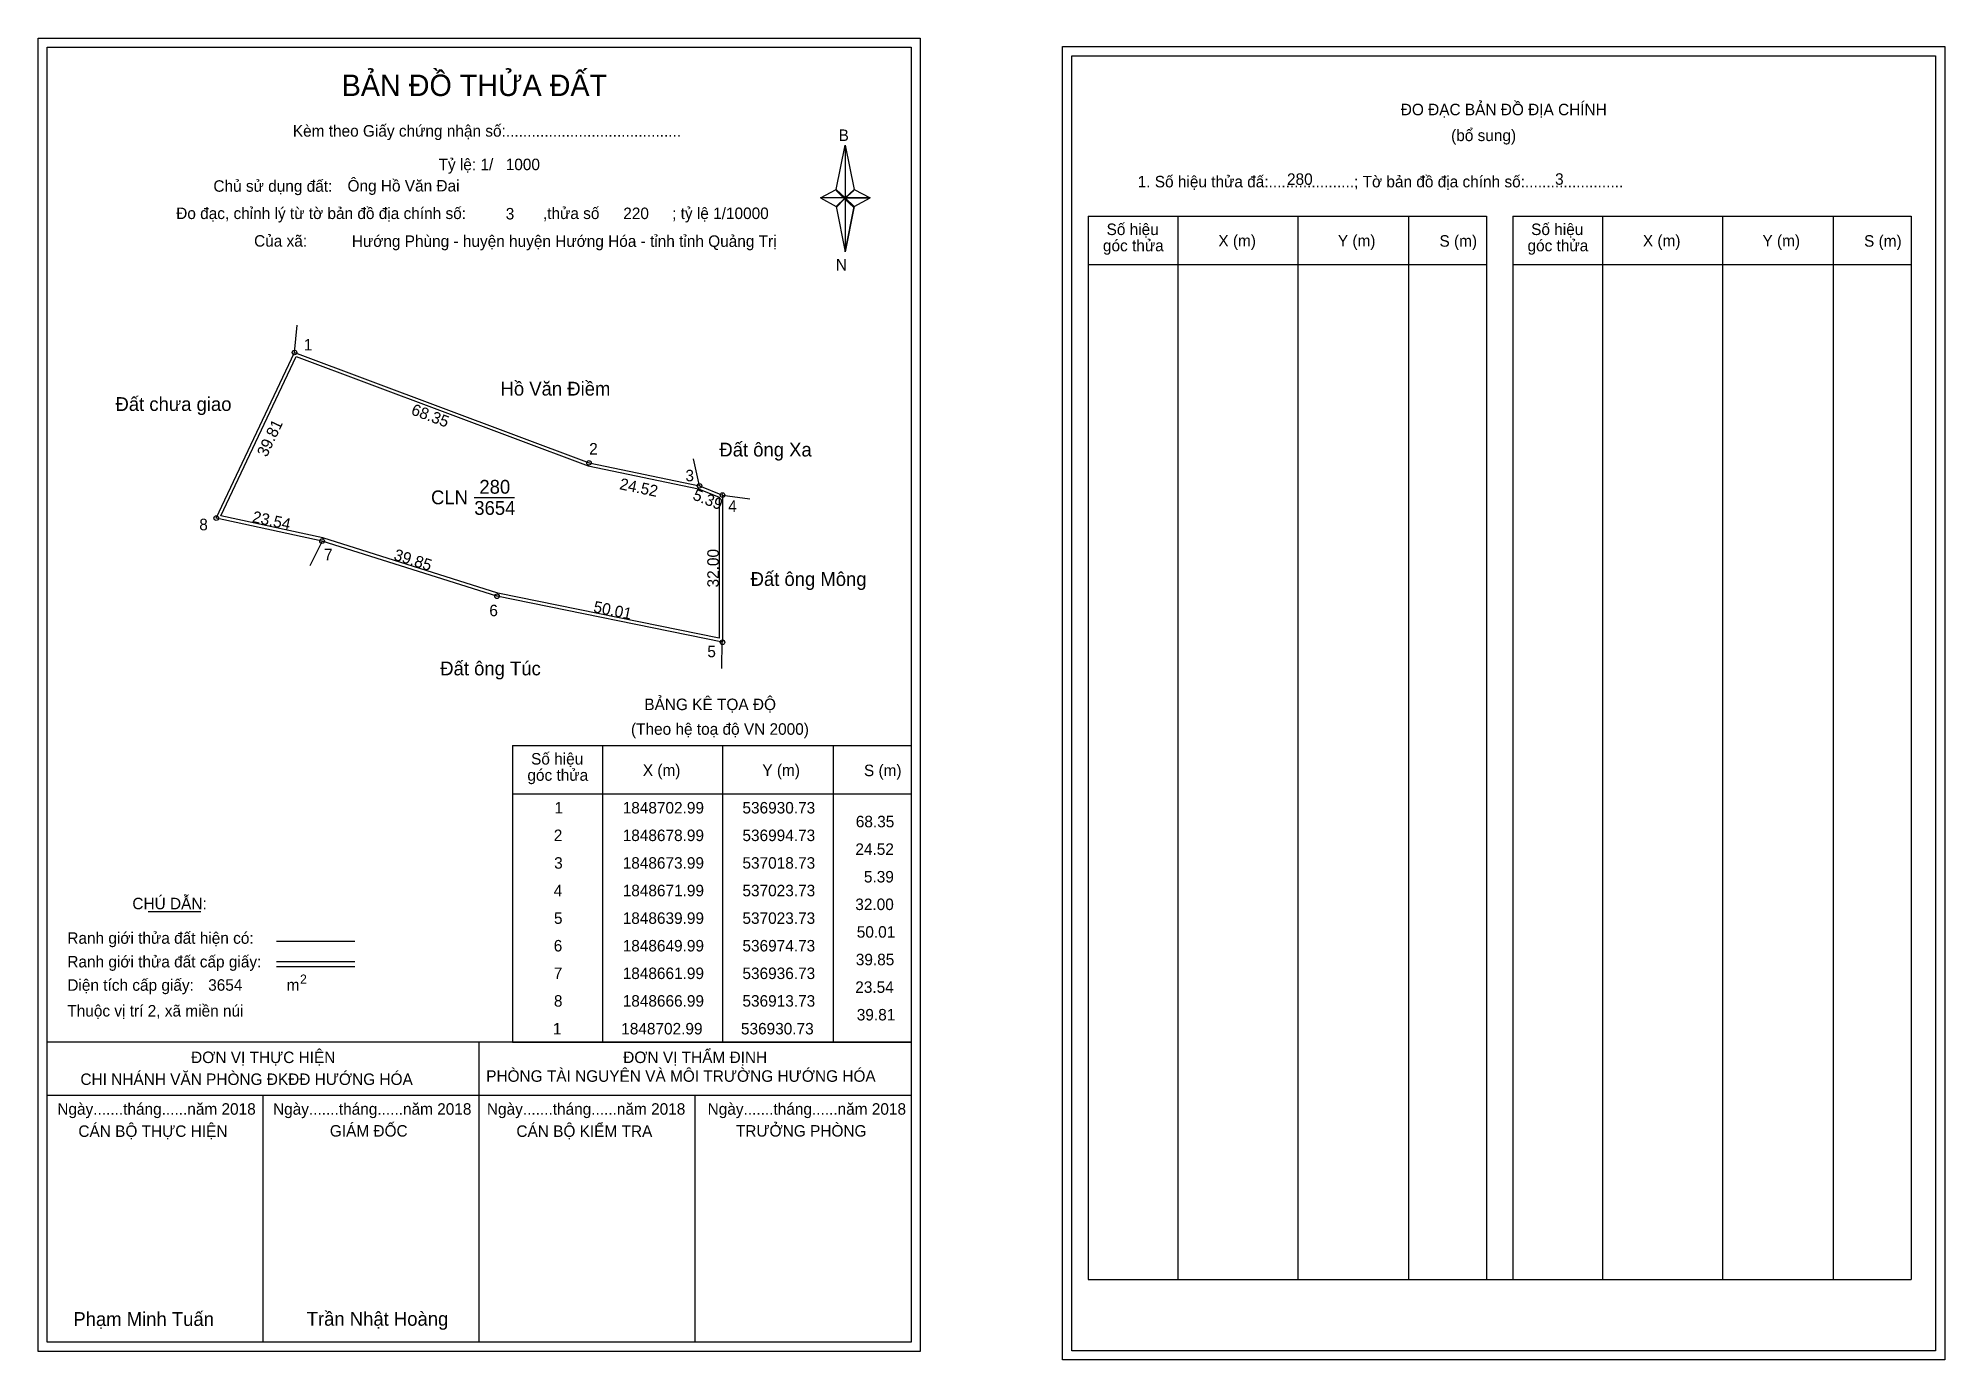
# Model space of a CAD drawing. Extents: x 536875 to 537289, y 1848484 to 1848771.
import ezdxf

# ---------------------------------------------------------------- set-up
doc = ezdxf.new("R2010")
doc.units = 0
for name, color, linetype in [('Level 1', 7, 'Continuous'), ('Level 10', 7, 'Continuous'), ('Level 11', 7, 'Continuous'), ('Level 13', 7, 'Continuous'), ('Level 27', 7, 'Continuous'), ('Level 3', 7, 'Continuous'), ('Level 36', 7, 'Continuous'), ('Level 49', 7, 'Continuous'), ('Level 53', 7, 'Continuous'), ('Level 55', 7, 'Continuous'), ('Level 6', 7, 'Continuous'), ('Level 63', 7, 'Continuous'), ('Level 9', 7, 'Continuous')]:
    doc.layers.add(name, color=color, linetype=linetype)

msp = doc.modelspace()

# ---------------------------------------------------------------- linework, layer by layer
at = {"layer": 'Level 1'}
for p, q in [((536877.03, 1848769.35), (536877.03, 1848769.35)), ((537099.65, 1848767.52), (537099.65, 1848767.52)), ((537048.45, 1848738.47), (537050.42, 1848748.11)), ((537048.45, 1848738.47), (537050.42, 1848748.11)), ((537050.42, 1848748.11), (537050.42, 1848736.59)), ((537050.42, 1848748.11), (537052.38, 1848738.47)), ((537050.42, 1848748.11), (537050.42, 1848736.59)), ((537045, 1848736.59), (537048.45, 1848738.47)), ((537045, 1848736.59), (537048.45, 1848734.75)), ((537050.42, 1848736.59), (537045, 1848736.59)), ((537048.45, 1848738.47), (537050.42, 1848736.59)), ((537050.42, 1848736.59), (537048.45, 1848738.47)), ((537050.27, 1848736.37), (537048.45, 1848738.25)), ((537050.42, 1848736.59), (537048.45, 1848734.75)), ((537048.45, 1848734.75), (537050.42, 1848736.59)), ((537050.27, 1848736.37), (537048.45, 1848734.53)), ((537048.45, 1848734.53), (537050.27, 1848736.37)), ((537048.45, 1848734.75), (537050.42, 1848724.89)), ((537052.24, 1848738.25), (537050.27, 1848736.37)), ((537050.27, 1848736.37), (537052.24, 1848738.25)), ((537052.24, 1848734.53), (537050.27, 1848736.37)), ((537052.38, 1848738.47), (537050.42, 1848736.59)), ((537050.42, 1848736.59), (537052.38, 1848738.47)), ((537050.42, 1848736.59), (537050.42, 1848724.89)), ((537050.42, 1848736.59), (537055.83, 1848736.59)), ((537050.42, 1848736.59), (537052.38, 1848734.75)), ((537055.83, 1848736.59), (537050.42, 1848736.59)), ((537050.42, 1848736.59), (537050.42, 1848724.89)), ((537052.38, 1848734.75), (537050.42, 1848736.59)), ((537052.38, 1848734.75), (537050.42, 1848724.89)), ((537050.42, 1848724.89), (537052.38, 1848734.75)), ((537052.38, 1848738.47), (537055.83, 1848736.59)), ((537052.38, 1848734.75), (537055.83, 1848736.59)), ((537103.18, 1848732.66), (537189.78, 1848732.66)), ((537122.77, 1848501.4), (537122.77, 1848732.66)), ((537148.84, 1848501.4), (537148.84, 1848732.66)), ((537172.81, 1848732.66), (537172.81, 1848501.4)), ((537189.78, 1848732.66), (537189.78, 1848501.4)), ((537195.44, 1848732.66), (537282.04, 1848732.66)), ((537215.03, 1848501.4), (537215.03, 1848732.66)), ((537241.1, 1848501.4), (537241.1, 1848732.66)), ((537265.07, 1848732.66), (537265.07, 1848501.4)), ((537282.04, 1848732.66), (537282.04, 1848501.4)), ((537103.18, 1848722.13), (537189.78, 1848722.13)), ((537195.44, 1848722.13), (537282.04, 1848722.13)), ((536978.12, 1848617.53), (537064.72, 1848617.53)), ((536997.71, 1848553), (536997.71, 1848617.53)), ((537023.78, 1848553), (537023.78, 1848617.53)), ((537047.75, 1848617.53), (537047.75, 1848553)), ((536978.12, 1848607), (537064.72, 1848607)), ((536898.94, 1848581.42), (536910.35, 1848581.42)), ((536926.81, 1848575.01), (536943.82, 1848575.01)), ((536926.81, 1848570.57), (536943.82, 1848570.57)), ((536926.81, 1848569.47), (536943.82, 1848569.47)), ((536983.85, 1848553), (536877.02, 1848553)), ((537064.72, 1848553), (536959.88, 1848553)), ((536970.87, 1848487.78), (536970.87, 1848553)), ((536978.12, 1848553), (537064.72, 1848553)), ((537064.72, 1848541.45), (536877.02, 1848541.45)), ((536923.95, 1848487.78), (536923.95, 1848541.45)), ((537017.8, 1848487.78), (537017.8, 1848541.45)), ((537103.18, 1848501.4), (537282.04, 1848501.4)), ((537064.72, 1848487.78), (537064.72, 1848487.78)), ((537287.35, 1848485.94), (537287.35, 1848485.94))]:
    msp.add_line(p, q, dxfattribs=at)
at = {"layer": 'Level 10'}
for p, q in [((536913.73, 1848666.99), (536930.73, 1848702.99)), ((536914.74, 1848667.49), (536931.09, 1848702.11)), ((536930.73, 1848702.99), (536994.73, 1848678.99)), ((536931.09, 1848702.11), (536994.53, 1848678.32)), ((536994.53, 1848678.32), (537018.53, 1848673.32)), ((536994.73, 1848678.99), (537018.73, 1848673.99)), ((537018.53, 1848673.32), (537023.03, 1848671.52)), ((537018.73, 1848673.99), (537023.73, 1848671.99)), ((537023.03, 1848671.52), (537023.03, 1848640.85)), ((537023.73, 1848671.99), (537023.73, 1848639.99)), ((536936.73, 1848661.99), (536913.73, 1848666.99)), ((536936.91, 1848662.67), (536914.74, 1848667.49)), ((536974.73, 1848649.99), (536936.73, 1848661.99)), ((536974.91, 1848650.67), (536936.91, 1848662.67)), ((537023.73, 1848639.99), (536974.73, 1848649.99)), ((537023.03, 1848640.85), (536974.91, 1848650.67))]:
    msp.add_line(p, q, dxfattribs=at)
at = {"layer": 'Level 11'}
for centre in [(536930.73, 1848702.99), (536994.73, 1848678.99), (537018.73, 1848673.99), (537018.73, 1848673.99), (537023.73, 1848671.99), (536913.73, 1848666.99), (536936.73, 1848661.99), (536974.73, 1848649.99), (537023.73, 1848639.99)]:
    msp.add_circle(centre, 0.5, dxfattribs=at)
at = {"layer": 'Level 27'}
for p, q in [((536930.73, 1848702.99), (536931.3, 1848708.96)), ((537018.73, 1848673.99), (537017.43, 1848679.85)), ((537023.73, 1848671.99), (537029.67, 1848671.16)), ((536936.73, 1848661.99), (536934.09, 1848656.6)), ((537023.56, 1848640.25), (537023.5, 1848634.25))]:
    msp.add_line(p, q, dxfattribs=at)
at = {"layer": 'Level 3'}
for p, q in [((537103.18, 1848732.66), (537103.18, 1848501.4)), ((537195.44, 1848732.66), (537195.44, 1848501.4)), ((536978.12, 1848617.53), (536978.12, 1848553))]:
    msp.add_line(p, q, dxfattribs=at)
at = {"layer": 'Level 63'}
for p, q in [((536875.02, 1848771.35), (537066.72, 1848771.35)), ((536875.02, 1848485.78), (536875.02, 1848771.35)), ((536877.02, 1848769.35), (537064.72, 1848769.35)), ((536877.02, 1848487.78), (536877.02, 1848769.35)), ((537064.72, 1848769.35), (537064.72, 1848487.78)), ((537066.72, 1848771.35), (537066.72, 1848485.78)), ((537097.65, 1848769.52), (537289.35, 1848769.52)), ((537097.65, 1848483.94), (537097.65, 1848769.52)), ((537289.35, 1848769.52), (537289.35, 1848483.94)), ((537099.65, 1848767.52), (537287.35, 1848767.52)), ((537099.65, 1848485.94), (537099.65, 1848767.52)), ((537287.35, 1848767.52), (537287.35, 1848485.94)), ((537064.72, 1848487.78), (536877.02, 1848487.78)), ((537066.72, 1848485.78), (536875.02, 1848485.78)), ((537289.35, 1848483.94), (537097.65, 1848483.94)), ((537287.35, 1848485.94), (537099.65, 1848485.94))]:
    msp.add_line(p, q, dxfattribs=at)
at = {"layer": 'Level 9'}
msp.add_line((536969.79, 1848671.49), (536978.52, 1848671.49), dxfattribs=at)

# ---------------------------------------------------------------- texts
at = {"layer": 'Level 1'}
for s, height, p in [('BẢN ĐỒ THỬA ĐẤT', 4.6657, (536940.99, 1848758.76)), ('ĐO ĐẠC BẢN ĐỒ ĐỊA CHÍNH', 2.5, (537171.12, 1848754.58)), ('Kèm theo Giấy chứng nhận số:.........................................', 2.5, (536930.37, 1848749.93)), ('B', 2.5, (537048.96, 1848748.99)), ('(bổ sung)', 2.5, (537182.06, 1848748.96)), ('Chủ sử dụng đất:', 2.5, (536913.11, 1848737.94)), ('1. Số hiệu thửa đấ:....................; Tờ bản đồ địa chính số:.......................', 2.5, (537113.95, 1848738.9)), ('Đo đạc, chỉnh lý từ tờ bản đồ địa chính số:                  ,thửa số                 ; tỷ lệ 1/10000', 2.5, (536905.03, 1848732.01)), ('Số hiệu', 2.5, (537107.19, 1848728.53)), ('Số hiệu', 2.5, (537199.45, 1848728.53)), ('Của xã:', 2.5, (536921.95, 1848726.01)), ('góc thửa', 2.5, (537106.4, 1848725)), ('X (m)', 2.5, (537131.48, 1848726.05)), ('Y (m)', 2.5, (537157.45, 1848726.05)), ('S (m)', 2.5, (537179.53, 1848726)), ('góc thửa', 2.5, (537198.66, 1848725)), ('X (m)', 2.5, (537223.73, 1848726.05)), ('Y (m)', 2.5, (537249.71, 1848726.05)), ('S (m)', 2.5, (537271.79, 1848726)), ('N', 2.5, (537048.36, 1848720.82)), ('BẢNG KÊ TỌA ĐỘ', 2.5, (537006.75, 1848625.23)), ('(Theo hệ toạ độ VN 2000)', 2.5, (537003.85, 1848619.87)), ('Số hiệu', 2.5, (536982.14, 1848613.39)), ('góc thửa', 2.5, (536981.34, 1848609.86)), ('X (m)', 2.5, (537006.42, 1848610.92)), ('Y (m)', 2.5, (537032.39, 1848610.92)), ('S (m)', 2.5, (537054.47, 1848610.87)), ('CHÚ DẪN:', 2.5, (536895.5, 1848581.92)), ('Ranh giới thửa đất hiện có:', 2.5, (536881.37, 1848574.42)), ('Ranh giới thửa đất cấp giấy:', 2.5, (536881.37, 1848569.28)), ('Diện tích cấp giấy:', 2.5, (536881.37, 1848564.2)), ('m', 2.5, (536929.03, 1848564.22)), ('2', 2, (536931.93, 1848565.73)), ('Thuộc vị trí 2, xã miền núi', 2.5, (536881.37, 1848558.6)), ('ĐƠN VỊ THỰC HIỆN', 2.5, (536908.26, 1848548.48)), ('ĐƠN VỊ THẨM ĐỊNH', 2.5, (537002.16, 1848548.48)), ('CHI NHÁNH VĂN PHÒNG ĐKĐĐ HƯỚNG HÓA', 2.5, (536884.22, 1848543.72)), ('PHÒNG TÀI NGUYÊN VÀ MÔI TRƯỜNG HƯỚNG HÓA', 2.5, (536972.39, 1848544.41)), ('Ngày.......tháng......năm 2018', 2.5, (536879.19, 1848537.25)), ('Ngày.......tháng......năm 2018', 2.5, (536926.06, 1848537.25)), ('Ngày.......tháng......năm 2018', 2.5, (536972.54, 1848537.25)), ('Ngày.......tháng......năm 2018', 2.5, (537020.5, 1848537.25)), ('CÁN BỘ THỰC HIỆN', 2.5, (536883.77, 1848532.43)), ('GIÁM ĐỐC', 2.5, (536938.41, 1848532.49)), ('CÁN BỘ KIỂM TRA', 2.5, (536978.95, 1848532.43)), ('TRƯỞNG PHÒNG', 2.5, (537026.64, 1848532.49)), ('Phạm Minh Tuấn', 3, (536882.68, 1848491.32)), ('Trần Nhật Hoàng', 3, (536933.38, 1848491.37))]:
    msp.add_text(s, height=height, dxfattribs=at).set_placement(p)
at = {"layer": 'Level 11'}
msp.add_text('Tỷ lệ: 1/', height=2.5, dxfattribs=at).set_placement((536962.03, 1848742.62))
at = {"layer": 'Level 13'}
for s, p in [('CLN', (536960.4, 1848669.99)), ('280', (536970.91, 1848672.29)), ('3654', (536969.8, 1848667.69))]:
    msp.add_text(s, height=3, dxfattribs=at).set_placement(p)
at = {"layer": 'Level 36'}
for s, p in [('Đất chưa giao', (536891.83, 1848690.28)), ('Hồ Văn Điềm', (536975.51, 1848693.63)), ('Đất ông Xa', (537023.05, 1848680.38)), ('Đất ông Mông', (537029.84, 1848652.24)), ('Đất ông Túc', (536962.4, 1848632.79))]:
    msp.add_text(s, height=3, dxfattribs=at).set_placement(p)
at = {"layer": 'Level 49'}
for s, rotation, p in [('68.35', 339.444, (536955.89, 1848689.58)), ('39.81', 64.7223, (536924.7, 1848680.09)), ('24.52', 348.2317, (537001.21, 1848673.28)), ('5.39', 338.1986, (537017.08, 1848671.1)), ('23.54', 347.7352, (536921.4, 1848666.14)), ('39.85', 342.4744, (536952.12, 1848657.97)), ('32.00', 90, (537022.93, 1848651.9)), ('50.01', 348.4654, (536995.54, 1848646.56))]:
    msp.add_text(s, height=2.5, rotation=rotation, dxfattribs=at).set_placement(p)
at = {"layer": 'Level 53'}
for s, p in [('1', (536987.22, 1848602.75)), ('1848702.99', (537002.05, 1848602.75)), ('536930.73', (537028.07, 1848602.75)), ('68.35', (537052.7, 1848599.75)), ('2', (536987.07, 1848596.75)), ('1848678.99', (537002.05, 1848596.75)), ('536994.73', (537028.07, 1848596.75)), ('24.52', (537052.61, 1848593.75)), ('3', (536987.15, 1848590.75)), ('1848673.99', (537002.05, 1848590.75)), ('537018.73', (537028.07, 1848590.75)), ('5.39', (537054.46, 1848587.75)), ('4', (536987.06, 1848584.75)), ('1848671.99', (537002.05, 1848584.75)), ('537023.73', (537028.07, 1848584.75)), ('32.00', (537052.59, 1848581.75)), ('5', (536987.11, 1848578.75)), ('1848639.99', (537002.05, 1848578.75)), ('537023.73', (537028.07, 1848578.75)), ('50.01', (537052.91, 1848575.75)), ('6', (536987.06, 1848572.75)), ('1848649.99', (537002.05, 1848572.75)), ('536974.73', (537028.07, 1848572.75)), ('7', (536987.07, 1848566.75)), ('1848661.99', (537002.05, 1848566.75)), ('536936.73', (537028.07, 1848566.75)), ('39.85', (537052.7, 1848569.75)), ('23.54', (537052.58, 1848563.75)), ('8', (536987.1, 1848560.75)), ('1848666.99', (537002.05, 1848560.75)), ('536913.73', (537028.07, 1848560.75)), ('1', (536986.89, 1848554.71)), ('1848702.99', (537001.73, 1848554.71)), ('536930.73', (537027.74, 1848554.71)), ('39.81', (537052.91, 1848557.75))]:
    msp.add_text(s, height=2.5, dxfattribs=at).set_placement(p)
at = {"layer": 'Level 55'}
for s, height, p in [('279', 0.11, (536930.61, 1848702.88)), ('1', 0.4, (536930.62, 1848702.99)), ('0', 0.11, (536930.69, 1848702.88)), ('0', 0.11, (536930.69, 1848702.88)), ('2', 0.4, (536994.59, 1848678.99)), ('279', 0.11, (536994.61, 1848678.88)), ('279', 0.11, (537018.61, 1848673.88)), ('3', 0.4, (537018.61, 1848673.99)), ('0', 0.11, (537018.69, 1848673.88)), ('4', 0.4, (537023.59, 1848671.99)), ('0', 0.11, (537023.69, 1848671.88)), ('0', 0.11, (537023.69, 1848671.88)), ('8', 0.4, (536913.6, 1848666.99)), ('0', 0.11, (536913.69, 1848666.88)), ('0', 0.11, (536913.69, 1848666.88)), ('7', 0.4, (536936.6, 1848661.99)), ('0', 0.11, (536936.69, 1848661.88)), ('0', 0.11, (536936.69, 1848661.88)), ('0', 0.11, (536936.69, 1848661.88)), ('0', 0.11, (536936.69, 1848661.88)), ('6', 0.4, (536974.59, 1848649.99)), ('0', 0.11, (536974.69, 1848649.88)), ('0', 0.11, (536974.69, 1848649.88)), ('5', 0.4, (537023.6, 1848639.99)), ('0', 0.11, (537023.69, 1848639.88)), ('0', 0.11, (537023.69, 1848639.88)), ('0', 0.11, (537023.69, 1848639.88))]:
    msp.add_text(s, height=height, dxfattribs=at).set_placement(p)
at = {"layer": 'Level 6'}
for s, p in [('1000', (536976.63, 1848742.64)), ('Ông Hồ Văn Đai', (536942.25, 1848738)), ('280', (537146.4, 1848739.44)), ('3', (537204.65, 1848739.46)), ('3', (536976.63, 1848731.92)), ('220', (537002.17, 1848732)), (' Hướng Phùng - huyện huyện Hướng Hóa - tỉnh tỉnh Quảng Trị', (536942.26, 1848725.96)), ('3654', (536911.97, 1848564.21))]:
    msp.add_text(s, height=2.5, dxfattribs=at).set_placement(p)
at = {"layer": 'Level 9'}
for s, p in [('1', (536932.75, 1848703.43)), ('2', (536994.77, 1848680.81)), ('3', (537015.68, 1848674.99)), ('4', (537024.97, 1848668.33)), ('8', (536910.04, 1848664.33)), ('7', (536937.15, 1848657.8)), ('6', (536973.07, 1848645.64)), ('5', (537020.44, 1848636.73))]:
    msp.add_text(s, height=2.5, dxfattribs=at).set_placement(p)

doc.saveas('drawing.dxf')
